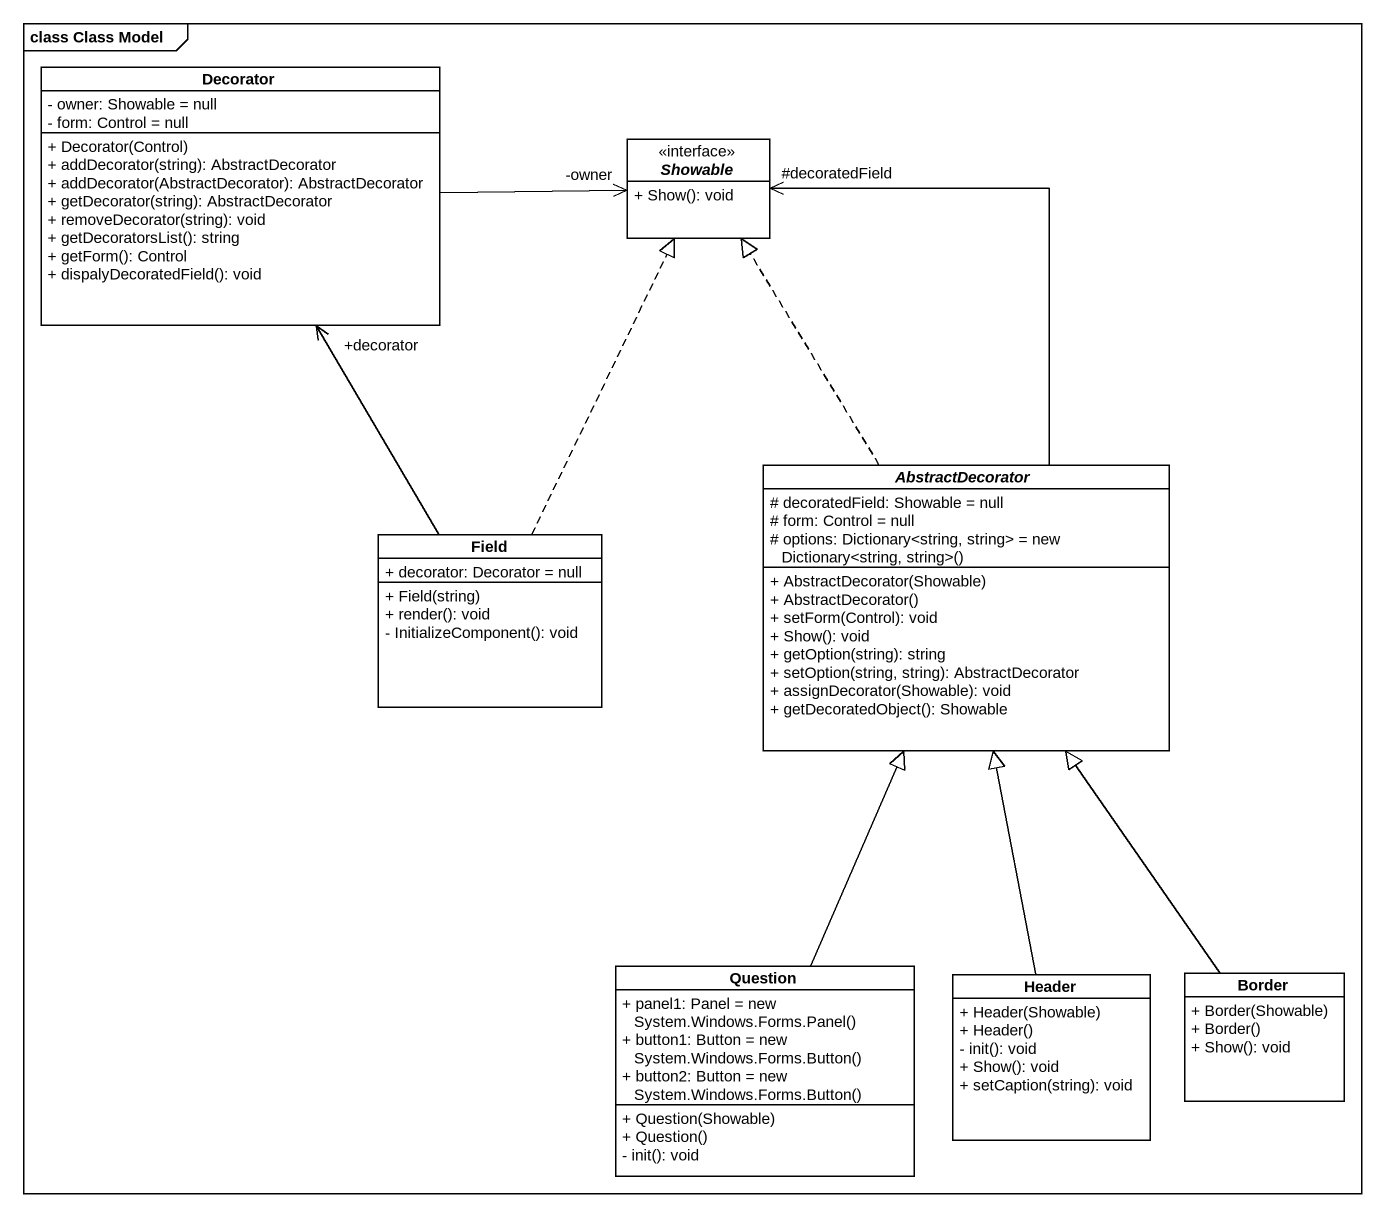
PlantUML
@startuml
mainframe class Class Model
hide circle
hide empty members
skinparam classAttributeIconSize 0
class Decorator {
  - owner: Showable = null
  - form: Control = null
  + Decorator(Control)
  + addDecorator(string): AbstractDecorator
  + addDecorator(AbstractDecorator): AbstractDecorator
  + getDecorator(string): AbstractDecorator
  + removeDecorator(string): void
  + getDecoratorsList(): string
  + getForm(): Control
  + dispalyDecoratedField(): void
}
interface Showable <<interface>> {
  + Show(): void
}
abstract class AbstractDecorator {
  # decoratedField: Showable = null
  # form: Control = null
  {field} # options: Dictionary<string, string> = new Dictionary<string, string>()
  + AbstractDecorator(Showable)
  + AbstractDecorator()
  + setForm(Control): void
  + Show(): void
  + getOption(string): string
  + setOption(string, string): AbstractDecorator
  + assignDecorator(Showable): void
  + getDecoratedObject(): Showable
}
class Field {
  + decorator: Decorator = null
  + Field(string)
  + render(): void
  - InitializeComponent(): void
}
class Question {
  {field} + panel1: Panel = new System.Windows.Forms.Panel()
  {field} + button1: Button = new System.Windows.Forms.Button()
  {field} + button2: Button = new System.Windows.Forms.Button()
  + Question(Showable)
  + Question()
  - init(): void
}
class "Header" as Header_ {
  + Header(Showable)
  + Header()
  - init(): void
  + Show(): void
  + setCaption(string): void
}
class Border {
  + Border(Showable)
  + Border()
  + Show(): void
}
Decorator -right-> "-owner" Showable
AbstractDecorator .up.|> Showable
AbstractDecorator -up-> "#decoratedField" Showable
Field -up-> "+decorator" Decorator
Field .up.|> Showable
Question -up-|> AbstractDecorator
Header_ -up-|> AbstractDecorator
Border -up-|> AbstractDecorator
@enduml
